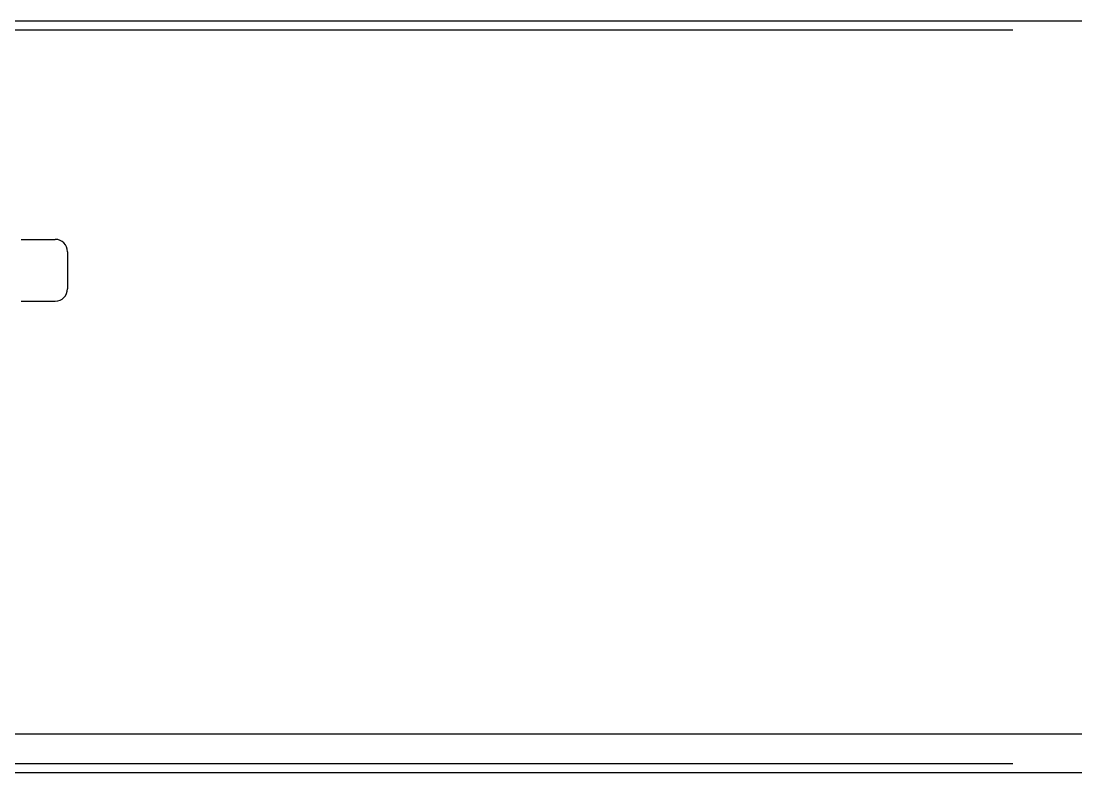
# Model space of a CAD drawing. Extents: x -1899985 to 1774885, y 556286 to 2175695.
# Drawn here: x -1082722 to -1081643, y 575887 to 576652 of the extents above; entities that cross this region are included whole.
import ezdxf

# ---------------------------------------------------------------- set-up
doc = ezdxf.new("R2010")
doc.units = 0
doc.header["$LTSCALE"] = 10
doc.header["$MEASUREMENT"] = 0
for name, color, linetype in [('20剖面图$0$A-LIN-V', 9, 'Continuous'), ('20剖面图$0$EWHS5T6M-3', 7, 'Continuous'), ('20剖面图$0$FHSGH10105-主梁-04', 7, 'Continuous'), ('20剖面图$0$FHSGH10105-主梁-06', 7, 'Continuous'), ('A-LIN-V', 9, 'Continuous')]:
    doc.layers.add(name, color=color, linetype=linetype)

# ---------------------------------------------------------------- blocks, each defined once
blk = doc.blocks.new('20剖面图$0$w4234')
at = {"layer": '20剖面图$0$FHSGH10105-主梁-04', "color": 2, "linetype": 'Continuous'}
for p, q in [((1598387.6, -79655.6), (1592220.4, -79655.6)), ((1598387.6, -79664.6), (1592220.4, -79664.6))]:
    blk.add_line(p, q, dxfattribs=at)
at = {"layer": '20剖面图$0$FHSGH10105-主梁-06', "color": 2, "linetype": 'Continuous'}
for p, q in [((1598387.6, -80411.6), (1592220.4, -80411.6)), ((1598387.6, -80420.6), (1592220.4, -80420.6))]:
    blk.add_line(p, q, dxfattribs=at)
blk = doc.blocks.new('20剖面图$0$55555555rrrrrr-M')
at = {"layer": '20剖面图$0$EWHS5T6M-3', "color": 2, "linetype": 'Continuous'}
for p, q in [((1515648, 577700.3), (1515682.6, 577700.3)), ((1515648, 577700.3), (1515682.6, 577700.3)), ((1515695.1, 577687.8), (1515695.1, 577650.1)), ((1515695.1, 577687.8), (1515695.1, 577650.1)), ((1515648, 577637.5), (1515682.6, 577637.5)), ((1515648, 577637.5), (1515682.6, 577637.5))]:
    blk.add_line(p, q, dxfattribs=at)
for centre, start, end in [((1515682.6, 577687.8), 0, 90), ((1515682.6, 577687.8), 0, 90), ((1515682.6, 577650.1), 270, 360), ((1515682.6, 577650.1), 270, 360)]:
    blk.add_arc(centre, 12.6, start, end, dxfattribs=at)
at = {"layer": '20剖面图$0$FHSGH10105-主梁-04', "color": 2, "linetype": 'Continuous'}
blk.add_line((1516727.9, 577922.5), (1510539.7, 577922.5), dxfattribs=at)
at = {"layer": '20剖面图$0$FHSGH10105-主梁-06', "color": 2, "linetype": 'Continuous'}
for p, q in [((1516727.9, 577196.8), (1510784.4, 577196.8)), ((1516727.9, 577157.5), (1510791.1, 577157.5))]:
    blk.add_line(p, q, dxfattribs=at)
at = {"layer": '20剖面图$0$FHSGH10105-主梁-04'}
blk.add_blockref('20剖面图$0$w4234', (-81729.8, 657578.1), dxfattribs=at)
blk = doc.blocks.new('20剖面图')
at = {"layer": '20剖面图$0$A-LIN-V'}
blk.add_blockref('20剖面图$0$55555555rrrrrr-M', (-2598370.4, -1270), dxfattribs=at)

msp = doc.modelspace()

# ---------------------------------------------------------------- block references
at = {"layer": 'A-LIN-V'}
msp.add_blockref('20剖面图', (0, 0), dxfattribs=at)

doc.saveas('drawing.dxf')
